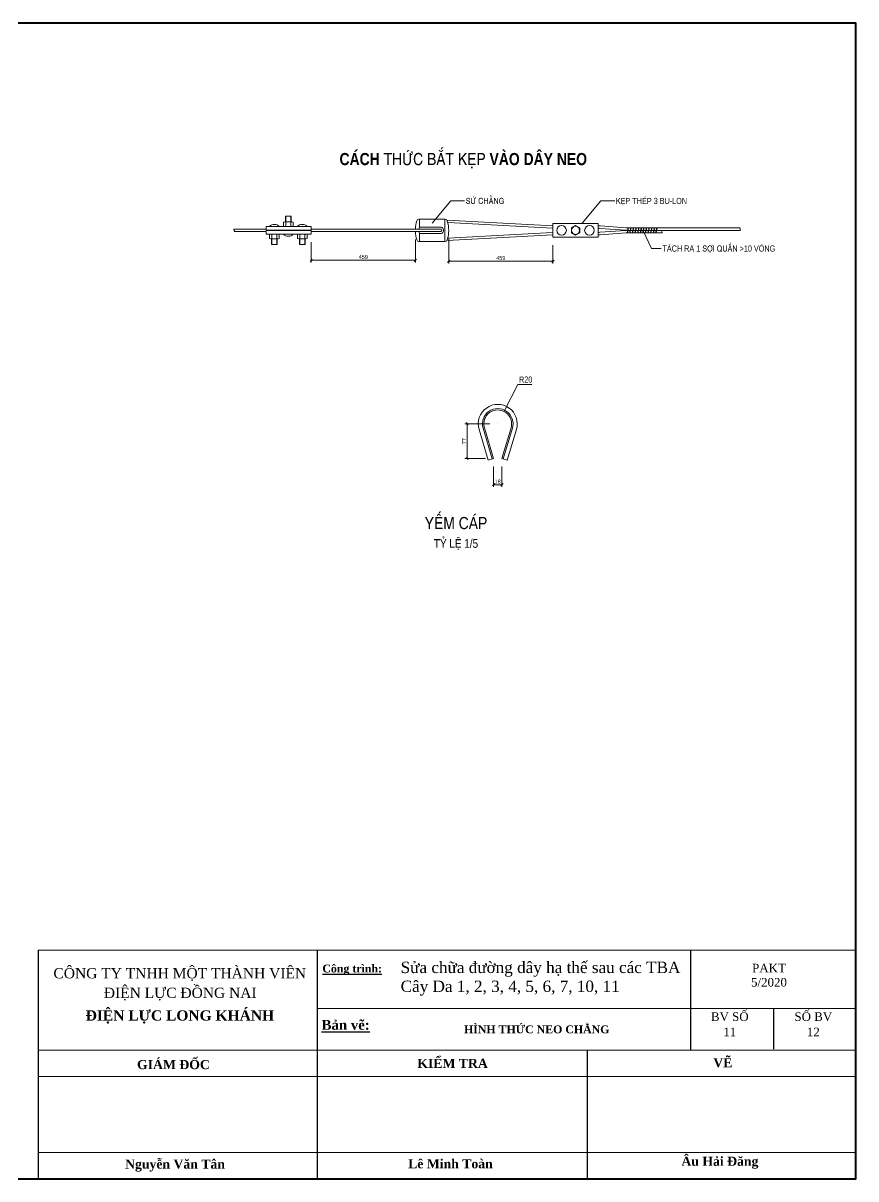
# Model space of a CAD drawing. Header units: millimetres. Extents: x 5654510 to 5731940, y 588357 to 647777.
# Drawn here: x 5689831 to 5697166, y 610617 to 620805 of the extents above; entities that cross this region are included whole.
import ezdxf

# ---------------------------------------------------------------- set-up
doc = ezdxf.new("R2010")
doc.units = ezdxf.units.MM
doc.header["$LTSCALE"] = 120
doc.header["$MEASUREMENT"] = 0
doc.layers.get('Defpoints').update_dxf_attribs({"lineweight": 0})
doc.layers.add('Chu', color=5, linetype='Continuous')
doc.layers.add('Nen', color=7, linetype='Continuous')
for name, color, linetype, lineweight in [('Day 22kV', 1, 'Continuous', 15), ('Duongchitiet', 3, 'Continuous', 25), ('Duongkichthuoc', 1, 'Continuous', 0)]:
    doc.layers.add(name, color=color, linetype=linetype, lineweight=lineweight)
doc.layers.add('PointCheckModelLayout', color=9, linetype='Continuous', plot=False)
doc.styles.get("Standard").update_dxf_attribs({"font": 'VHELVCN.TTF'})
doc.styles.add('VN', font='VTIMESN.TTF')
doc.dimstyles.new('ISO-10', dxfattribs={"dimtxt": 35, "dimasz": 20, "dimexe": 20, "dimexo": 70, "dimgap": 10, "dimtad": 1, "dimtoh": 1, "dimdec": 0, "dimlfac": 0.5, "dimrnd": 1, "dimtxsty": 'Standard', "dimblk": 'OBLIQUE', "dimcen": 2.5, "dimclrd": 1, "dimclre": 1, "dimclrt": 7, "dimadec": 0, "dimazin": 0, "dimtfac": 1, "dimtdec": 0, "dimtmove": 0, "dimatfit": 3, "dimfxl": 1, "dimlwd": 0, "dimlwe": 0, "dimarcsym": 0})
doc.dimstyles.new('ISO-5', dxfattribs={"dimtxt": 35, "dimasz": 20, "dimexe": 20, "dimexo": 70, "dimgap": 10, "dimtad": 1, "dimtoh": 1, "dimdec": 0, "dimlfac": 0.25, "dimrnd": 1, "dimtxsty": 'Standard', "dimblk": 'OBLIQUE', "dimcen": 2.5, "dimclrd": 1, "dimclre": 1, "dimclrt": 7, "dimadec": 0, "dimazin": 0, "dimtfac": 1, "dimtdec": 0, "dimtmove": 0, "dimatfit": 3, "dimfxl": 1, "dimlwd": 0, "dimlwe": 0, "dimarcsym": 0})

# ---------------------------------------------------------------- blocks, each defined once
blk = doc.blocks.new('_Oblique')
at = {"color": 0, "lineweight": -2}
blk.add_line((-0.5, -0.5), (0.5, 0.5), dxfattribs=at)
blk = doc.blocks.new('*D56')
at = {"layer": 'Defpoints', "color": 0}
for p in [(5692368, 618945), (5693286, 618968), (5693286, 618715)]:
    blk.add_point(p, dxfattribs=at)
at = {"layer": 'Duongchitiet', "color": 1, "lineweight": 0}
for p, q in [((5692368, 618875), (5692368, 618695)), ((5693286, 618898), (5693286, 618695)), ((5692368, 618715), (5693286, 618715))]:
    blk.add_line(p, q, dxfattribs=at)
at = {"layer": 'Duongchitiet', "color": 1, "lineweight": 0, "xscale": 20, "yscale": 20, "zscale": 20, "rotation": 180}
blk.add_blockref('_Oblique', (5692368, 618715), dxfattribs=at)
at = {"layer": 'Duongchitiet', "color": 1, "lineweight": 0, "xscale": 20, "yscale": 20, "zscale": 20}
blk.add_blockref('_Oblique', (5693286, 618715), dxfattribs=at)
at = {"layer": 'Duongchitiet', "color": 7, "lineweight": 9, "insert": (5692827, 618743), "char_height": 35, "attachment_point": 5}
blk.add_mtext('459', dxfattribs=at)
blk = doc.blocks.new('*D57')
at = {"color": 1, "lineweight": 0}
for p, q in [((5693580, 618908), (5693580, 618686)), ((5694498, 618847), (5694498, 618686)), ((5693580, 618706), (5694498, 618706))]:
    blk.add_line(p, q, dxfattribs=at)
at = {"layer": 'Defpoints', "color": 0}
for p in [(5693580, 618978), (5694498, 618917), (5694498, 618706)]:
    blk.add_point(p, dxfattribs=at)
at = {"color": 1, "lineweight": 0, "xscale": 20, "yscale": 20, "zscale": 20, "rotation": 180}
blk.add_blockref('_Oblique', (5693580, 618706), dxfattribs=at)
at = {"color": 1, "lineweight": 0, "xscale": 20, "yscale": 20, "zscale": 20}
blk.add_blockref('_Oblique', (5694498, 618706), dxfattribs=at)
at = {"color": 7, "lineweight": 9, "insert": (5694039, 618734), "char_height": 35, "attachment_point": 5}
blk.add_mtext('459', dxfattribs=at)
blk = doc.blocks.new('*D58')
at = {"color": 1, "lineweight": 0}
for p, q in [((5693941, 617273), (5693722, 617273)), ((5693742, 617273), (5693742, 616967)), ((5693905, 616967), (5693722, 616967))]:
    blk.add_line(p, q, dxfattribs=at)
at = {"layer": 'Defpoints', "color": 0}
for p in [(5694011, 617273), (5693742, 616967), (5693975, 616967)]:
    blk.add_point(p, dxfattribs=at)
at = {"color": 1, "lineweight": 0, "xscale": 20, "yscale": 20, "zscale": 20}
for p, rotation in [((5693742, 617273), 90), ((5693742, 616967), 270)]:
    blk.add_blockref('_Oblique', p, dxfattribs=dict(at, rotation=rotation))
at = {"color": 7, "lineweight": 9, "insert": (5693715, 617120), "char_height": 35, "attachment_point": 5, "rotation": 90}
blk.add_mtext('77', dxfattribs=at)
blk = doc.blocks.new('*D59')
at = {"color": 1, "lineweight": 0}
for p, q in [((5693975, 616897), (5693975, 616716)), ((5694048, 616897), (5694048, 616716)), ((5693975, 616736), (5694048, 616736))]:
    blk.add_line(p, q, dxfattribs=at)
at = {"layer": 'Defpoints', "color": 0}
for p in [(5693975, 616967), (5694048, 616967), (5694048, 616736)]:
    blk.add_point(p, dxfattribs=at)
at = {"color": 1, "lineweight": 0, "xscale": 20, "yscale": 20, "zscale": 20, "rotation": 180}
blk.add_blockref('_Oblique', (5693975, 616736), dxfattribs=at)
at = {"color": 1, "lineweight": 0, "xscale": 20, "yscale": 20, "zscale": 20}
blk.add_blockref('_Oblique', (5694048, 616736), dxfattribs=at)
at = {"color": 7, "lineweight": 9, "insert": (5694011, 616764), "char_height": 35, "attachment_point": 5}
blk.add_mtext('18', dxfattribs=at)

msp = doc.modelspace()

# ---------------------------------------------------------------- linework, layer by layer
at = {"color": 0, "lineweight": 9}
for p, q in [((5694188.72, 617619.97), (5694068.06, 617382.9)), ((5694311.12, 617619.97), (5694188.72, 617619.97))]:
    msp.add_line(p, q, dxfattribs=at)
at = {"color": 0}
for p, q in [((5692423.77, 610617.12), (5692423.77, 612631.82)), ((5695711.39, 611751.71), (5695711.39, 612631.82)), ((5696443.12, 611759.36), (5696443.12, 612122.4)), ((5694803.43, 610617.12), (5694803.43, 611751.71))]:
    msp.add_line(p, q, dxfattribs=at)
at = {"lineweight": 40}
msp.add_lwpolyline([(5682758.16, 620804.81), (5682758.16, 610617.12), (5697166.47, 610617.12), (5697166.47, 620804.81)], close=True, dxfattribs=at)
at = {"layer": 'Day 22kV', "color": 0, "lineweight": 20}
for p, q in [((5697166.47, 612631.82), (5689962.31, 612631.82)), ((5697166.47, 612118.37), (5692423.77, 612118.37)), ((5697166.47, 611751.71), (5689965.43, 611751.71)), ((5697166.47, 611519.87), (5689961.77, 611519.58)), ((5697166.47, 610848.88), (5689962.43, 610848.88))]:
    msp.add_line(p, q, dxfattribs=at)
at = {"layer": 'Duongchitiet', "color": 0, "lineweight": 9}
for p, q in [((5691970.35, 618980.47), (5691970.35, 619011.07)), ((5691970.35, 619011.07), (5692368.17, 619011.07)), ((5692086.46, 619011.07), (5692001.65, 619011.07)), ((5692124.64, 619014.35), (5692124.64, 619050.24)), ((5692198.84, 619053.52), (5692135.24, 619053.52)), ((5692198.84, 619011.07), (5692135.24, 619011.07)), ((5692142.56, 619099.82), (5692145.62, 619102.88)), ((5692142.56, 619053.52), (5692142.56, 619099.82)), ((5692145.62, 619102.88), (5692188.46, 619102.88)), ((5692145.62, 619102.88), (5692145.62, 619053.52)), ((5692145.84, 619014.35), (5692145.84, 619050.24)), ((5692188.24, 619014.35), (5692188.24, 619050.24)), ((5692191.52, 619099.82), (5692188.46, 619102.88)), ((5692188.46, 619102.88), (5692188.46, 619053.52)), ((5692191.52, 619099.82), (5692191.52, 619053.52)), ((5692209.44, 619014.35), (5692209.44, 619050.24)), ((5692368.17, 619011.07), (5692368.17, 618980.47)), ((5693316.41, 619076.18), (5693549.41, 619076.18)), ((5693507.1, 619005.79), (5693321.32, 619005.6)), ((5693321.36, 619076.18), (5693321.36, 619005.6)), ((5693544.46, 619076.18), (5693544.46, 618880.32)), ((5694497.84, 619017.55), (5693563.98, 619068.98)), ((5694496.65, 618995.92), (5693571.49, 619046.86)), ((5694497.84, 618917.05), (5694497.84, 619039.45)), ((5694497.84, 619039.45), (5694895.67, 619039.45)), ((5694660.03, 618999.45), (5694696.75, 619020.65)), ((5694696.75, 619020.65), (5694733.48, 618999.45)), ((5694895.67, 619039.45), (5694895.67, 618917.05)), ((5694895.67, 619017.45), (5694899.7, 619017.45)), ((5694912.54, 619016.98), (5695142.56, 619000.01)), ((5691689.31, 618988.96), (5691970.35, 618988.96)), ((5691689.31, 618988.96), (5691970.35, 618988.96)), ((5691970.35, 618967.54), (5691689.31, 618967.54)), ((5692368.17, 618980.47), (5691970.35, 618980.47)), ((5691970.35, 618945.43), (5691970.35, 618976.03)), ((5691970.35, 618976.03), (5692368.17, 618976.03)), ((5692368.17, 618945.43), (5691970.35, 618945.43)), ((5692001.65, 618942.15), (5692001.65, 618906.26)), ((5692012.25, 618945.43), (5692075.86, 618945.43)), ((5692012.25, 618902.98), (5692075.86, 618902.98)), ((5692019.58, 618856.68), (5692019.58, 618902.98)), ((5692022.64, 618853.62), (5692022.64, 618902.98)), ((5692022.86, 618942.15), (5692022.86, 618906.26)), ((5692065.26, 618942.15), (5692065.26, 618906.26)), ((5692065.48, 618853.62), (5692065.48, 618902.98)), ((5692068.54, 618902.98), (5692068.54, 618856.68)), ((5692086.46, 618942.15), (5692086.46, 618906.26)), ((5692124.64, 618945.43), (5692209.44, 618945.43)), ((5692247.62, 618942.15), (5692247.62, 618906.26)), ((5692258.22, 618945.43), (5692321.82, 618945.43)), ((5692258.22, 618902.98), (5692321.82, 618902.98)), ((5692265.54, 618856.68), (5692265.54, 618902.98)), ((5692268.6, 618853.62), (5692268.6, 618902.98)), ((5692268.82, 618942.15), (5692268.82, 618906.26)), ((5692311.22, 618942.15), (5692311.22, 618906.26)), ((5692311.44, 618853.62), (5692311.44, 618902.98)), ((5692314.5, 618902.98), (5692314.5, 618856.68)), ((5692332.43, 618942.15), (5692332.43, 618906.26)), ((5692368.17, 618988.96), (5693506.6, 618988.96)), ((5692368.17, 618976.03), (5692368.17, 618945.43)), ((5693507.59, 618967.54), (5692368.17, 618967.54)), ((5693321.36, 618950.96), (5693321.36, 618880.32)), ((5693507.1, 618950.71), (5693321.36, 618950.96)), ((5694497.84, 618938.95), (5693563.98, 618887.52)), ((5694496.65, 618960.58), (5693571.49, 618909.64)), ((5694895.67, 618917.05), (5694497.84, 618917.05)), ((5694660.03, 618957.05), (5694660.03, 618999.45)), ((5694696.75, 618935.85), (5694660.03, 618957.05)), ((5694733.48, 618957.05), (5694696.75, 618935.85)), ((5694733.48, 618999.45), (5694733.48, 618957.05)), ((5694895.67, 618996.05), (5694899.7, 618996.05)), ((5694895.67, 618960.45), (5694899.7, 618960.45)), ((5694895.67, 618939.05), (5694899.7, 618939.05)), ((5694910.96, 618995.64), (5695140.99, 618978.66)), ((5694910.96, 618960.86), (5695140.99, 618977.84)), ((5694912.54, 618939.52), (5695142.56, 618956.49)), ((5695146.61, 618956.85), (5695150.22, 618956.85)), ((5695161.77, 618999.97), (5695150.34, 618957.31)), ((5695152.25, 618999.65), (5695161.69, 618999.65)), ((5695152.25, 618978.25), (5695155.95, 618978.25)), ((5695152.25, 618978.25), (5695155.95, 618978.25)), ((5695152.25, 618956.85), (5695161.69, 618956.85)), ((5695164.73, 618999.18), (5695153.3, 618956.51)), ((5695153.39, 618956.85), (5695173.17, 618956.85)), ((5695159.12, 618978.25), (5695178.91, 618978.25)), ((5695164.77, 618999.75), (5695184.67, 618999.75)), ((5695184.73, 618999.97), (5695173.29, 618957.31)), ((5695187.68, 618999.18), (5695176.25, 618956.51)), ((5695176.34, 618956.85), (5695196.12, 618956.85)), ((5695182.07, 618978.25), (5695201.86, 618978.25)), ((5695187.72, 618999.75), (5695207.62, 618999.75)), ((5695207.68, 618999.97), (5695196.24, 618957.31)), ((5695210.63, 618999.18), (5695199.2, 618956.51)), ((5695199.29, 618956.85), (5695219.08, 618956.85)), ((5695205.02, 618978.25), (5695224.81, 618978.25)), ((5695210.68, 618999.75), (5695230.57, 618999.75)), ((5695230.63, 618999.97), (5695219.2, 618957.31)), ((5695233.58, 618999.18), (5695222.15, 618956.51)), ((5695222.24, 618956.85), (5695242.03, 618956.85)), ((5695227.98, 618978.25), (5695247.76, 618978.25)), ((5695233.63, 618999.75), (5695253.52, 618999.75)), ((5695253.58, 618999.97), (5695242.15, 618957.31)), ((5695256.54, 618999.18), (5695245.1, 618956.51)), ((5695245.19, 618956.85), (5695264.98, 618956.85)), ((5695250.93, 618978.25), (5695270.71, 618978.25)), ((5695256.58, 618999.75), (5695276.47, 618999.75)), ((5695276.53, 618999.97), (5695265.1, 618957.31)), ((5695279.49, 618999.18), (5695268.05, 618956.51)), ((5695268.14, 618956.85), (5695287.93, 618956.85)), ((5695273.88, 618978.25), (5695293.66, 618978.25)), ((5695279.53, 618999.75), (5695299.42, 618999.75)), ((5695299.48, 618999.97), (5695288.05, 618957.31)), ((5695302.44, 618999.18), (5695291.01, 618956.51)), ((5695291.1, 618956.85), (5695310.88, 618956.85)), ((5695296.83, 618978.25), (5695316.61, 618978.25)), ((5695302.48, 618999.75), (5695322.37, 618999.75)), ((5695322.43, 618999.97), (5695311, 618957.31)), ((5695325.39, 618999.18), (5695313.96, 618956.51)), ((5695314.05, 618956.85), (5695333.83, 618956.85)), ((5695319.78, 618978.25), (5695339.56, 618978.25)), ((5695325.43, 618999.75), (5695345.32, 618999.75)), ((5695345.38, 618999.97), (5695333.95, 618957.31)), ((5695348.34, 618999.18), (5695336.91, 618956.51)), ((5695337, 618956.85), (5695356.78, 618956.85)), ((5695342.73, 618978.25), (5695362.51, 618978.25)), ((5695348.38, 618999.75), (5695368.28, 618999.75)), ((5695368.34, 618999.97), (5695356.9, 618957.31)), ((5695371.29, 618999.18), (5695359.86, 618956.51)), ((5695359.95, 618956.85), (5695379.73, 618956.85)), ((5695365.68, 618978.25), (5695385.47, 618978.25)), ((5695371.33, 618999.75), (5695391.23, 618999.75)), ((5695391.29, 618999.97), (5695379.85, 618957.31)), ((5695394.24, 618999.18), (5695382.81, 618956.51)), ((5695382.9, 618956.85), (5695402.68, 618956.85)), ((5695388.63, 618978.25), (5695408.42, 618978.25)), ((5695394.28, 618999.75), (5695414.18, 618999.75)), ((5695414.24, 618999.97), (5695402.81, 618957.31)), ((5695417.19, 618999.18), (5695405.76, 618956.51)), ((5695405.85, 618956.85), (5695457.27, 618956.85)), ((5695411.59, 618978.25), (5696146.24, 618978.25)), ((5695417.24, 618999.75), (5696146.24, 618999.75)), ((5692019.58, 618856.68), (5692022.64, 618853.62)), ((5692065.48, 618853.62), (5692022.64, 618853.62)), ((5692068.54, 618856.68), (5692065.48, 618853.62)), ((5692265.54, 618856.68), (5692268.6, 618853.62)), ((5692311.44, 618853.62), (5692268.6, 618853.62)), ((5692314.5, 618856.68), (5692311.44, 618853.62)), ((5693549.41, 618880.32), (5693316.41, 618880.32)), ((5694011.42, 617272.58), (5694011.53, 617272.58)), ((5694011.45, 617272.58), (5694011.5, 617272.58)), ((5694011.47, 617272.53), (5694011.47, 617272.64)), ((5694011.47, 617272.56), (5694011.47, 617272.61)), ((5693927.82, 616952.61), (5693847.21, 617223.75)), ((5693963.02, 616963.08), (5693882.41, 617234.21)), ((5693974.75, 616966.57), (5693894.14, 617237.7)), ((5694048.2, 616966.57), (5694128.8, 617237.7)), ((5694059.93, 616963.08), (5694140.54, 617234.21)), ((5694095.13, 616952.61), (5694175.74, 617223.75)), ((5693974.75, 616966.57), (5693927.82, 616952.61)), ((5694048.2, 616966.57), (5694095.13, 616952.61))]:
    msp.add_line(p, q, dxfattribs=at)
for centre, radius in [((5694573.77, 618978.25), 42.4), ((5694696.75, 618978.25), 35.29), ((5694819.74, 618978.25), 42.4)]:
    msp.add_circle(centre, radius, dxfattribs=at)
for centre, radius, start, end in [((5692044.06, 618975.61), 55.28, 39.906904, 140.093096), ((5692135.24, 619034.74), 18.78, 55.62619, 124.37381), ((5692135.24, 619029.85), 18.78, 235.62619, 304.37381), ((5692167.04, 618983.33), 70.19, 72.417631, 107.582369), ((5692167.04, 619081.26), 70.19, 252.417631, 287.582369), ((5692198.84, 619034.74), 18.78, 55.62619, 124.37381), ((5692198.84, 619029.85), 18.78, 235.62619, 304.37381), ((5692290.02, 618975.61), 55.28, 39.906904, 140.093096), ((5693573.54, 618978.25), 287.52, 162.806221, 177.86514), ((5693316.41, 619057.81), 18.36, 90, 162.806221), ((5693378.01, 618978.31), 62.91, 154.293452, 170.255764), ((5693507.1, 618978.25), 27.54, 269.846947, 90.11688), ((5693549.41, 619057.81), 18.36, 17.193779, 90), ((5693292.28, 618978.25), 287.52, 342.806221, 17.193779), ((5694899.7, 618843.04), 174.41, 85.779867, 90), ((5692012.25, 618926.65), 18.78, 55.62619, 124.37381), ((5692012.25, 618921.76), 18.78, 235.62619, 304.37381), ((5692044.06, 618875.24), 70.19, 72.417631, 107.582369), ((5692044.06, 618973.17), 70.19, 252.417631, 287.582369), ((5692075.86, 618926.65), 18.78, 55.62619, 124.37381), ((5692075.86, 618921.76), 18.78, 235.62619, 304.37381), ((5692167.04, 618980.89), 55.28, 219.906904, 320.093096), ((5692258.22, 618926.65), 18.78, 55.62619, 124.37381), ((5692258.22, 618921.76), 18.78, 235.62619, 304.37381), ((5692290.02, 618875.24), 70.19, 72.417631, 107.582369), ((5692290.02, 618973.17), 70.19, 252.417631, 287.582369), ((5692321.82, 618926.65), 18.78, 55.62619, 124.37381), ((5692321.82, 618921.76), 18.78, 235.62619, 304.37381), ((5693573.54, 618978.25), 287.52, 182.13486, 197.193779), ((5693378.01, 618978.31), 62.91, 189.859577, 205.773479), ((5693507.1, 618978.25), 10.72, 267.371515, 92.628485), ((5694899.7, 618843.04), 153.01, 85.779867, 90), ((5694899.7, 619113.45), 153.01, 270, 274.220133), ((5694899.7, 619113.45), 174.41, 270, 274.220133), ((5695152.25, 619131.26), 153.01, 265.779867, 270), ((5695152.25, 618825.24), 153.01, 90, 94.220133), ((5695152.25, 619131.26), 131.61, 265.779867, 270), ((5695152.25, 618825.24), 131.61, 90, 94.220133), ((5695151.75, 618956.92), 1.53, 164.809063, 344.809063), ((5695163.25, 618999.58), 1.53, 345, 165), ((5695174.7, 618956.92), 1.53, 164.809063, 344.809063), ((5695186.2, 618999.58), 1.53, 345, 165), ((5695197.65, 618956.92), 1.53, 164.809063, 344.809063), ((5695209.15, 618999.58), 1.53, 345, 165), ((5695220.6, 618956.92), 1.53, 164.809063, 344.809063), ((5695232.11, 618999.58), 1.53, 345, 165), ((5695243.55, 618956.92), 1.53, 164.809063, 344.809063), ((5695255.06, 618999.58), 1.53, 345, 165), ((5695266.51, 618956.92), 1.53, 164.809063, 344.809063), ((5695278.01, 618999.58), 1.53, 345, 165), ((5695289.46, 618956.92), 1.53, 164.809063, 344.809063), ((5695300.96, 618999.58), 1.53, 345, 165), ((5695312.41, 618956.92), 1.53, 164.809063, 344.809063), ((5695323.91, 618999.58), 1.53, 345, 165), ((5695335.36, 618956.92), 1.53, 164.809063, 344.809063), ((5695346.86, 618999.58), 1.53, 345, 165), ((5695358.31, 618956.92), 1.53, 164.809063, 344.809063), ((5695369.81, 618999.58), 1.53, 345, 165), ((5695381.26, 618956.92), 1.53, 164.809063, 344.809063), ((5695392.76, 618999.58), 1.53, 345, 165), ((5695404.21, 618956.92), 1.53, 164.809063, 344.809063), ((5695415.72, 618999.58), 1.53, 345, 165), ((5693316.41, 618898.69), 18.36, 197.193779, 270), ((5693549.41, 618898.69), 18.36, 270, 342.806221), ((5694011.47, 617272.58), 171.37, 343.442596, 196.557404), ((5694011.47, 617272.58), 134.65, 343.442596, 196.557404), ((5694011.47, 617272.58), 122.41, 343.442596, 196.557404), ((5694011.47, 617272.58), 122.41, 343.442596, 196.557404), ((5694011.47, 617272.58), 122.41, 343.442596, 196.557404)]:
    msp.add_arc(centre, radius, start, end, dxfattribs=at)
for points in [[(5691689.31, 618988.96), (5691686.25, 618983.61), (5691692.37, 618972.89), (5691689.31, 618967.54)], [(5695457.25, 618978.25), (5695454.19, 618972.89), (5695460.31, 618962.18), (5695457.25, 618956.83)], [(5696146.23, 618999.65), (5696143.17, 618994.29), (5696149.29, 618983.58), (5696146.23, 618978.23)]]:
    msp.add_spline(points, degree=3, dxfattribs=at)
msp.add_solid([(5694081.04, 617373.44), (5694081.07, 617373.42), (5694080.99, 617373.34)], dxfattribs=at)
at = {"layer": 'Duongkichthuoc', "color": 0, "lineweight": 9}
msp.add_solid([(5694071.79, 617396.41), (5694076.33, 617394.09), (5694067.11, 617381.62)], dxfattribs=at)
at = {"layer": 'Nen', "color": 0}
msp.add_line((5689962.31, 612631.82), (5689962.31, 610618.38), dxfattribs=at)
at = {"layer": 'PointCheckModelLayout', "color": 0}
for p, q in [((5697166.47, 612631.82), (5697166.47, 610617.12)), ((5697166.47, 611852.26), (5697166.47, 612292.32)), ((5689962.31, 610618.38), (5697166.47, 610617.12))]:
    msp.add_line(p, q, dxfattribs=at)

# ---------------------------------------------------------------- texts
at = {"color": 0, "lineweight": 9}
for s, insert, char_height, width, attachment_point in [('{\\fVNI-Helve-Condense|b1|i0|c0|p2;CAÙCH THÖÙC BAÉT KEÏP VAØO DAÂY NEO}', (5693707.93, 619593.13), 107.1057, 2612.1787, 5), ('SÖÙ CHAÈNG', (5693729.04, 619264.18), 53.553, 373.1083, 1), ('KEÏP THEÙP 3 BU-LON', (5695052.13, 619264.18), 53.5528, 714.7388, 1), ('TAÙCH RA 1 SÔÏI QUAÁN >10 VOØNG', (5695462.33, 618844.8), 53.5528, 1054.516, 1), ('YEÁM CAÙP', (5693644.05, 616397.27), 107.106, 1044.4677, 5), ('TYÛ LEÄ 1/5', (5693644.05, 616208.44), 76.504, 967.2337, 5)]:
    msp.add_mtext(s, dxfattribs=dict(at, insert=insert, char_height=char_height, width=width, attachment_point=attachment_point))
at = {"color": 0, "lineweight": 9, "insert": (5694257.57, 617662.62), "char_height": 53.553, "attachment_point": 5}
msp.add_mtext('R20', dxfattribs=at)
at = {"layer": 'Chu', "color": 0, "style": 'VN'}
for s, insert, char_height, width, attachment_point in [('{\\fTimes New Roman|b0|i0|c0|p18;CÔNG TY TNHH MỘT THÀNH VIÊN}', (5691210.83, 612418.3), 90.3953, 4585.8567, 5), ('{\\fTimes New Roman|b1|i0|c0|p18;\\LCông trình:}', (5692729.08, 612459.74), 69.1128, 699.9505, 5), ('{\\fTimes New Roman|b0|i0|c0|p18;Sửa chữa đường dây hạ thế sau các TBA Cây Da 1, 2, 3, 4, 5, 6, 7, 10, 11}', (5693156.33, 612381.68), 100, 2642.3386, 4), ('{\\fTimes New Roman|b0|i0|c0|p18;ĐIỆN LỰC ĐỒNG NAI}', (5691214.44, 612245.94), 90.3953, 4585.8567, 5), ('{\\fTimes New Roman|b1|i0|c0|p18;ĐIỆN LỰC LONG KHÁNH}', (5691211.37, 612044.13), 90.3953, 4585.8567, 5), ('{\\fTimes New Roman|b1|i0|c0|p18;\\LBản vẽ:}', (5692672.01, 611973.94), 86.391, 699.9505, 5), ('{\\fTimes New Roman|b1|i0|c0|p18;HÌNH THỨC NEO CHẰNG}', (5694355.11, 611934.54), 69.1128, 3821.5473, 5), ('{\\fTimes New Roman|b1|i0|c0|p18;GIÁM ĐỐC}', (5691154.57, 611624.03), 80, 3821.5473, 5), ('{\\fTimes New Roman|b1|i0|c0|p18;KIỂM TRA}', (5693613.6, 611635.29), 80, 3821.5473, 5), ('{\\fTimes New Roman|b1|i0|c0|p18;VẼ}', (5695994.61, 611639.99), 80, 3821.5473, 5), ('{\\fTimes New Roman|b1|i0|c0|p18;Nguyễn Văn Tân}', (5691168.74, 610734.42), 80, 3821.5473, 5), ('{\\fTimes New Roman|b1|i0|c0|p18;Lê Minh Toàn}', (5693595.08, 610749.99), 80, 3821.5473, 5), ('{\\fTimes New Roman|b1|i0|c0|p18;Âu Hải Đăng}', (5695968.72, 610759.18), 80, 3821.5473, 5)]:
    msp.add_mtext(s, dxfattribs=dict(at, insert=insert, char_height=char_height, width=width, attachment_point=attachment_point))
at = {"layer": 'Chu', "color": 1, "char_height": 75.3294, "width": 3821.5473, "attachment_point": 5, "style": 'VN'}
for s, insert in [('{\\fTimes New Roman|b0|i0|c0|p18;PAKT\\P5/2020}', (5696401.1, 612412.29)), ('{\\fTimes New Roman|b0|i0|c0|p18;BV SỐ}', (5696055.75, 612046.29)), ('{\\fTimes New Roman|b0|i0|c0|p18;SỐ BV}', (5696791.56, 612046.29)), ('{\\fTimes New Roman|b0|i0|c0|p18;11}', (5696055.75, 611912.47)), ('{\\fTimes New Roman|b0|i0|c0|p18;12}', (5696791.56, 611912.47))]:
    msp.add_mtext(s, dxfattribs=dict(at, insert=insert))

# ---------------------------------------------------------------- dimensions: what is measured, and where the dimension line sits
at = {"color": 0, "lineweight": 9}
for base, p1, p2, dimstyle, picture, middle in [((5694497.84, 618705.68), (5693579.8, 618978.25), (5694497.84, 618917.05), 'ISO-10', '*D57', (5694038.82, 618733.56)), ((5694048.2, 616735.76), (5693974.75, 616966.57), (5694048.2, 616966.57), 'ISO-5', '*D59', (5694011.47, 616763.63))]:
    dim = msp.add_linear_dim(base=base, p1=p1, p2=p2, dimstyle=dimstyle, dxfattribs=at)
    dim.commit()
    dim.dimension.update_dxf_attribs({"geometry": picture, "text_midpoint": middle})
dim = msp.add_linear_dim(base=(5693742.04, 616966.57), p1=(5694011.47, 617272.64), p2=(5693974.75, 616966.57), angle=90, dimstyle='ISO-5', dxfattribs=at)
dim.commit()
dim.dimension.update_dxf_attribs({"geometry": '*D58', "text_midpoint": (5693714.54, 617119.6)})
at = {"layer": 'Duongchitiet', "color": 0, "lineweight": 9}
dim = msp.add_linear_dim(base=(5693286.22, 618714.72), p1=(5692368.17, 618945.43), p2=(5693286.22, 618967.54), dimstyle='ISO-10', dxfattribs=at)
dim.commit()
dim.dimension.update_dxf_attribs({"geometry": '*D56', "text_midpoint": (5692827.2, 618742.59)})

# ---------------------------------------------------------------- leaders
at = {"color": 0, "lineweight": 9, "annotation_type": 0, "has_hookline": 1, "hookline_direction": 0}
for points, text_width in [([(5693433.45, 619041.46), (5693597.62, 619237.41), (5693719.04, 619237.41)], 313.03), ([(5694756.53, 619041.46), (5694920.71, 619237.41), (5695042.13, 619237.41)], 608.5), ([(5695294.59, 618967.14), (5695366.63, 618818.03), (5695452.33, 618818.03)], 974.23)]:
    msp.add_leader(points, dimstyle='ISO-5', override={"dimgap": 10, "dimtad": 0}, dxfattribs=dict(at, text_width=text_width))

doc.saveas('drawing.dxf')
